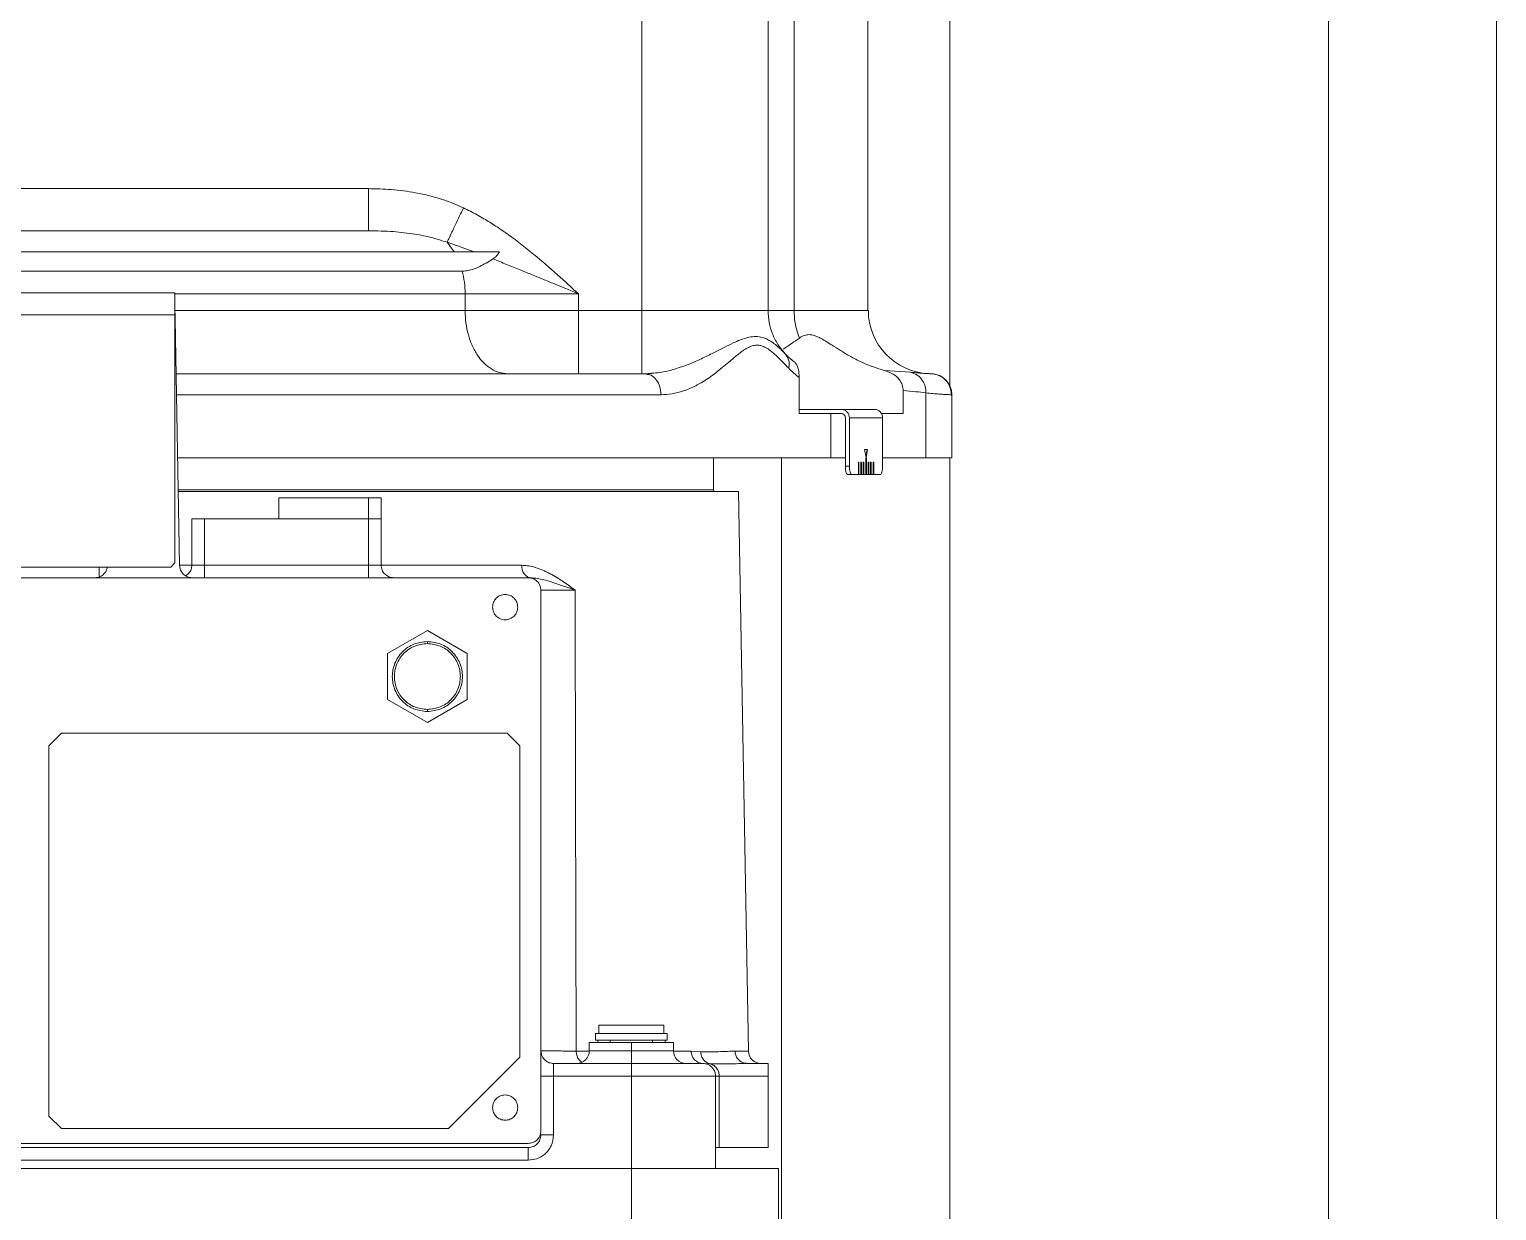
# Model space of a CAD drawing. Header units: millimetres. Extents: x 169 to 14583, y -399 to 10804.
# Drawn here: x 13035.4 to 13384.2, y 1616.2 to 1897 of the extents above; entities that cross this region are included whole.
import ezdxf

# ---------------------------------------------------------------- set-up
doc = ezdxf.new("R2010")
doc.units = ezdxf.units.MM
doc.header["$LTSCALE"] = 35

msp = doc.modelspace()

# ---------------------------------------------------------------- linework, layer by layer
at = {"color": 7, "linetype": 'Continuous', "lineweight": 18}
for p, q in [((13344.243, 1076.159), (13344.243, 3236.159)), ((13384.243, 1076.159), (13384.243, 3236.159)), ((13254.243, 1986.159), (13254.243, 1812.271)), ((13211.022, 1830.159), (13211.022, 1921.159)), ((13181.022, 1910.577), (13181.022, 1830.159)), ((13217.204, 1909.159), (13217.204, 1830.159)), ((13234.75, 1830.159), (13234.75, 1909.159)), ((13116.022, 1859.159), (13024.022, 1859.159)), ((13134.72, 1846.416), (13136.426, 1844.159)), ((13141.174, 1844.159), (13134.72, 1846.416)), ((13138.999, 1830.159), (13138.999, 1834.159)), ((13165.941, 1830.159), (13165.941, 1834.159)), ((12890.022, 1829.159), (13070.022, 1829.159)), ((13070.074, 1828.159), (13070.022, 1831.159)), ((13070.022, 1770.159), (13070.022, 1829.159)), ((13070.022, 1828.159), (13070.074, 1828.159)), ((13070.074, 1828.159), (13071.096, 1769.607)), ((13181.022, 1830.159), (13165.941, 1830.159)), ((13183.261, 1815.284), (13181.764, 1815.159)), ((13182.378, 1814.999), (13181.764, 1815.159)), ((13218.42, 1805.659), (13218.42, 1814.257)), ((13244.91, 1815.496), (13238.655, 1815.95)), ((13249.639, 1815.159), (13249.587, 1815.161)), ((13243.161, 1811.146), (13243.161, 1805.659)), ((13248.563, 1810.608), (13248.563, 1795.159)), ((13218.42, 1806.659), (13222.213, 1806.659)), ((13222.213, 1806.659), (13228.459, 1806.659)), ((13225.688, 1805.659), (13228.459, 1805.659)), ((13225.944, 1805.659), (13225.944, 1795.159)), ((13229.416, 1793.159), (13229.416, 1804.659)), ((13230.372, 1804.659), (13230.372, 1793.159)), ((13238.266, 1804.659), (13230.372, 1804.659)), ((13243.161, 1805.659), (13237.974, 1805.659)), ((13238.266, 1793.159), (13238.266, 1804.659)), ((13233.981, 1797.159), (13234.657, 1797.159)), ((13234.308, 1795.225), (13233.981, 1797.159)), ((13234.271, 1795.442), (13234.561, 1797.159)), ((13234.657, 1797.159), (13234.33, 1795.224)), ((13198.022, 1787.559), (13198.022, 1795.159)), ((13214.243, 1795.159), (13214.243, 1116.159)), ((13229.416, 1795.159), (13225.944, 1795.159)), ((13230.372, 1793.159), (13229.416, 1793.159)), ((13232.492, 1794.159), (13232.638, 1794.159)), ((13232.492, 1791.159), (13232.492, 1794.159)), ((13232.542, 1791.159), (13232.542, 1794.159)), ((13232.638, 1794.159), (13232.638, 1791.159)), ((13233.077, 1794.159), (13233.223, 1794.159)), ((13233.077, 1791.159), (13233.077, 1794.159)), ((13233.127, 1791.159), (13233.127, 1794.159)), ((13233.223, 1794.159), (13233.223, 1791.159)), ((13233.661, 1794.159), (13233.807, 1794.159)), ((13233.661, 1791.159), (13233.661, 1794.159)), ((13233.712, 1791.159), (13233.712, 1794.159)), ((13233.807, 1794.159), (13233.807, 1791.159)), ((13234.246, 1791.159), (13234.246, 1795.159)), ((13234.246, 1795.159), (13234.392, 1795.159)), ((13234.297, 1791.159), (13234.297, 1795.159)), ((13234.308, 1795.225), (13234.33, 1795.224)), ((13234.392, 1795.159), (13234.392, 1791.159)), ((13234.831, 1794.159), (13234.977, 1794.159)), ((13234.831, 1791.159), (13234.831, 1794.159)), ((13234.881, 1791.159), (13234.881, 1794.159)), ((13234.977, 1794.159), (13234.977, 1791.159)), ((13235.415, 1794.159), (13235.562, 1794.159)), ((13235.415, 1791.159), (13235.415, 1794.159)), ((13235.466, 1791.159), (13235.466, 1794.159)), ((13235.562, 1794.159), (13235.562, 1791.159)), ((13236, 1794.159), (13236.146, 1794.159)), ((13236, 1791.159), (13236, 1794.159)), ((13236.051, 1791.159), (13236.051, 1794.159)), ((13236.146, 1794.159), (13236.146, 1791.159)), ((13248.563, 1795.159), (13238.266, 1795.159)), ((13254.243, 1795.159), (13254.243, 1101.159)), ((13230.957, 1791.159), (13230.001, 1791.159)), ((13230.957, 1791.159), (13232.492, 1791.159)), ((13232.492, 1791.159), (13232.542, 1791.159)), ((13232.542, 1791.159), (13232.638, 1791.159)), ((13232.638, 1791.159), (13233.077, 1791.159)), ((13233.077, 1791.159), (13233.127, 1791.159)), ((13233.127, 1791.159), (13233.223, 1791.159)), ((13233.223, 1791.159), (13233.661, 1791.159)), ((13233.661, 1791.159), (13233.712, 1791.159)), ((13233.712, 1791.159), (13233.807, 1791.159)), ((13233.807, 1791.159), (13234.246, 1791.159)), ((13234.246, 1791.159), (13234.297, 1791.159)), ((13234.297, 1791.159), (13234.392, 1791.159)), ((13234.392, 1791.159), (13234.831, 1791.159)), ((13234.831, 1791.159), (13234.881, 1791.159)), ((13234.881, 1791.159), (13234.977, 1791.159)), ((13234.977, 1791.159), (13235.415, 1791.159)), ((13235.415, 1791.159), (13235.466, 1791.159)), ((13235.466, 1791.159), (13235.562, 1791.159)), ((13235.562, 1791.159), (13236, 1791.159)), ((13236, 1791.159), (13236.051, 1791.159)), ((13236.051, 1791.159), (13236.146, 1791.159)), ((13236.146, 1791.159), (13237.681, 1791.159)), ((13206.344, 1654.107), (13204.022, 1787.159)), ((13094.743, 1785.659), (13094.743, 1780.659)), ((13116.022, 1785.659), (13094.743, 1785.659)), ((13116.022, 1780.659), (13116.022, 1785.659)), ((13119.022, 1785.659), (13116.022, 1785.659)), ((13119.022, 1780.659), (13119.022, 1785.659)), ((13074.022, 1769.659), (13074.022, 1780.659)), ((13077.022, 1769.659), (13077.022, 1780.659)), ((13077.022, 1780.659), (13116.022, 1780.659)), ((13116.022, 1769.659), (13116.022, 1780.659)), ((13119.022, 1769.659), (13119.022, 1780.659)), ((12891.022, 1769.159), (13069.022, 1769.159)), ((13069.022, 1769.159), (13070.022, 1770.159)), ((13074.013, 1769.607), (13071.096, 1769.607)), ((13077.022, 1769.659), (13116.022, 1769.659)), ((13154.022, 1766.659), (12868.022, 1766.659)), ((13154.846, 1766.658), (13154.206, 1766.659)), ((13157.022, 1635.159), (13157.022, 1763.659)), ((13130.022, 1754.129), (13120.522, 1748.644)), ((13139.522, 1748.644), (13130.022, 1754.129)), ((13130.022, 1751.004), (13130.022, 1751.488)), ((13120.522, 1748.644), (13120.522, 1737.674)), ((13139.522, 1737.674), (13139.522, 1748.644)), ((13120.522, 1737.674), (13130.022, 1732.189)), ((13130.022, 1732.189), (13139.522, 1737.674)), ((13130.022, 1734.83), (13130.022, 1735.314)), ((13040.022, 1726.659), (13043.022, 1729.659)), ((13043.022, 1729.659), (13149.022, 1729.659)), ((13149.022, 1729.659), (13152.022, 1726.659)), ((13040.022, 1638.659), (13040.022, 1726.659)), ((13152.022, 1726.659), (13152.022, 1652.659)), ((13170.022, 1658.259), (13170.022, 1656.659)), ((13170.822, 1660.259), (13170.822, 1658.259)), ((13186.222, 1658.259), (13186.222, 1660.259)), ((13187.022, 1656.659), (13187.022, 1658.259)), ((13168.513, 1654.107), (13165.41, 1654.107)), ((13168.522, 1656.159), (13168.522, 1654.159)), ((13170.522, 1656.659), (13170.522, 1656.159)), ((13173.522, 1656.659), (13173.522, 1656.159)), ((13183.522, 1656.659), (13173.522, 1656.659)), ((13173.522, 1656.159), (13174.163, 1656.159)), ((13173.872, 1656.159), (13174.163, 1656.159)), ((13178.522, 1654.159), (13178.522, 1656.159)), ((13182.881, 1656.159), (13183.172, 1656.159)), ((13182.881, 1656.159), (13183.522, 1656.159)), ((13183.522, 1656.159), (13183.522, 1656.659)), ((13186.522, 1656.159), (13186.522, 1656.659)), ((13188.522, 1654.159), (13188.522, 1656.159)), ((13192.734, 1654.107), (13188.549, 1654.107)), ((13195.009, 1653.958), (13192.734, 1654.107)), ((13152.022, 1652.659), (13135.022, 1635.659)), ((13178.522, 1651.159), (13160.022, 1651.159)), ((13197.201, 1651.085), (13195.524, 1651.159)), ((13206.114, 1651.159), (13205.944, 1651.156)), ((13211.022, 1651.159), (13206.114, 1651.159)), ((13160.022, 1648.159), (13160.022, 1634.159)), ((13178.522, 1648.159), (13160.022, 1648.159)), ((13178.522, 1626.159), (13178.522, 1648.159)), ((13211.022, 1648.159), (13199.432, 1648.159)), ((13211.022, 1631.159), (13211.022, 1648.159)), ((13043.022, 1635.659), (13040.022, 1638.659)), ((13135.022, 1635.659), (13043.022, 1635.659)), ((13154.022, 1632.159), (12868.022, 1632.159)), ((13154.022, 1631.159), (12868.022, 1631.159)), ((13199.432, 1631.159), (13211.022, 1631.159)), ((12843.522, 1626.159), (13178.522, 1626.159)), ((12868.022, 1628.159), (13154.022, 1628.159)), ((13178.522, 1606.159), (13178.522, 1626.159)), ((13178.522, 1626.159), (13213.522, 1626.159)), ((13198.522, 1626.159), (13198.522, 1628.159)), ((13213.522, 1626.159), (13213.522, 1606.159))]:
    msp.add_line(p, q, dxfattribs=at)
at = {"color": 7, "linetype": 'Continuous', "lineweight": 18, "flags": 128}
for points in [[(12890.022, 1834.359), (12990.822, 1834.359), (13070.022, 1834.359)], [(13228.459, 1806.659), (13232.88, 1806.659), (13236.353, 1806.659)], [(13165.41, 1654.107), (13165.265, 1715.485), (13165.151, 1763.711)], [(13198.522, 1626.159), (13198.522, 1638.479), (13198.522, 1648.159)], [(13199.432, 1631.159), (13199.432, 1640.679), (13199.432, 1648.159)]]:
    msp.add_lwpolyline(points, dxfattribs=at)
at = {"color": 7, "linetype": 'Continuous', "lineweight": 18}
for centre, radius, start, end in [((13249.867, 1830.159), 15, 180, 267.51826), ((13249.711, 1810.159), 5, 0, 90), ((13198.422, 1787.559), 0.4, 180, 270), ((13165.522, 1654.159), 3, 270, 0), ((13191.522, 1654.159), 3, 180, 270), ((13209.344, 1654.159), 3, 181, 270)]:
    msp.add_arc(centre, radius, start, end, dxfattribs=at)
for points, knots in [([(13116.022, 1859.159), (13116.022, 1858.234), (13116.022, 1856.315), (13116.022, 1853.596), (13116.022, 1851.191), (13116.022, 1849.485), (13116.022, 1849.265), (13116.022, 1849.159)], [0, 0, 0, 0, 0.1768132, 0.3671493, 0.5635508, 0.7902753, 1, 1, 1, 1]), ([(13138.603, 1854.587), (13137.79, 1854.953), (13136.117, 1855.707), (13133.421, 1856.658), (13130.438, 1857.516), (13126.427, 1858.381), (13121.575, 1859.034), (13117.827, 1859.118), (13116.022, 1859.159)], [0, 0, 0, 0, 0.11513946, 0.23702514, 0.36895226, 0.51589789, 0.76689141, 1, 1, 1, 1]), ([(13138.603, 1854.587), (13138.157, 1853.65), (13137.248, 1851.737), (13136.106, 1849.334), (13135.237, 1847.505), (13134.89, 1846.774), (13134.72, 1846.416)], [0, 0, 0, 0, 0.275015, 0.5612206, 0.7849848, 1, 1, 1, 1]), ([(13165.941, 1834.159), (13164.283, 1835.673), (13160.804, 1838.849), (13155.208, 1843.723), (13151.091, 1846.923), (13148.825, 1848.524), (13148.717, 1848.601), (13148.526, 1848.734), (13148.143, 1849.002), (13147.369, 1849.533), (13145.79, 1850.585), (13143.885, 1851.769), (13141.873, 1852.916), (13140.254, 1853.783), (13139.153, 1854.319), (13138.603, 1854.587)], [0, 0, 0, 0, 0.1965843, 0.4125639, 0.6497433, 0.6526497, 0.6555578, 0.6613791, 0.6730417, 0.6964482, 0.7435895, 0.8392093, 0.8927908, 0.9463883, 1, 1, 1, 1]), ([(13116.022, 1849.159), (13112.433, 1849.159), (13105.254, 1849.159), (13093.786, 1849.159), (13081.89, 1849.159), (13069.577, 1849.159), (13057.004, 1849.159), (13044.25, 1849.159), (13031.39, 1849.159), (13018.417, 1849.159), (13004.578, 1849.159), (12989.95, 1849.159), (12974.663, 1849.159), (12959.657, 1849.159), (12945.069, 1849.159), (12930.941, 1849.159), (12922.071, 1849.159), (12917.636, 1849.159)], [0, 0, 0, 0, 0.062722, 0.1254446, 0.1881671, 0.2508891, 0.3136112, 0.3752142, 0.4368172, 0.4984197, 0.5600222, 0.6333522, 0.7066819, 0.7800112, 0.8533406, 0.9266707, 1, 1, 1, 1]), ([(13134.72, 1846.416), (13133.519, 1846.801), (13131.003, 1847.609), (13126.744, 1848.436), (13121.709, 1849.047), (13118.018, 1849.12), (13116.022, 1849.159)], [0, 0, 0, 0, 0.1989356, 0.4168398, 0.6845391, 1, 1, 1, 1]), ([(13147.189, 1844.159), (13143.876, 1844.159), (13137.249, 1844.159), (13126.414, 1844.159), (13114.997, 1844.159), (13102.995, 1844.159), (13090.49, 1844.159), (13077.547, 1844.159), (13063.795, 1844.159), (13049.271, 1844.159), (13034.039, 1844.159), (13018.653, 1844.159), (13003.217, 1844.159), (12987.832, 1844.159), (12972.602, 1844.159), (12957.628, 1844.159), (12943.009, 1844.159), (12928.843, 1844.159), (12915.305, 1844.159), (12902.469, 1844.159), (12890.424, 1844.159), (12879.088, 1844.159), (12872.259, 1844.159), (12868.844, 1844.159)], [0, 0, 0, 0, 0.0448014, 0.0896028, 0.1344042, 0.1792056, 0.224007, 0.2688084, 0.3136098, 0.3628889, 0.4121681, 0.4614473, 0.5107264, 0.5600056, 0.6092847, 0.6585639, 0.7078431, 0.7571222, 0.8064014, 0.854801, 0.9032007, 0.9516003, 1, 1, 1, 1]), ([(13138.325, 1839.544), (13138.766, 1839.569), (13139.715, 1839.622), (13141.108, 1840.038), (13142.554, 1840.665), (13144.056, 1841.477), (13145.081, 1842.108), (13145.624, 1842.442)], [0, 0, 0, 0, 0.1690406, 0.363636, 0.5512346, 0.762658, 1, 1, 1, 1]), ([(13145.624, 1842.442), (13145.926, 1842.661), (13146.524, 1843.094), (13146.969, 1843.806), (13147.189, 1844.159)], [0, 0, 0, 0, 0.5045326, 1, 1, 1, 1]), ([(13165.941, 1834.159), (13164.936, 1834.572), (13163.142, 1835.309), (13160.425, 1836.425), (13157.781, 1837.511), (13154.963, 1838.667), (13151.981, 1839.886), (13148.855, 1841.157), (13146.698, 1842.015), (13145.624, 1842.442)], [0, 0, 0, 0, 0.1471927, 0.2626285, 0.3983819, 0.5355363, 0.6780371, 0.8396233, 1, 1, 1, 1]), ([(13070.022, 1829.159), (13070.022, 1829.922), (13070.022, 1831.448), (13070.022, 1833.157), (13070.022, 1834.177), (13070.022, 1834.298), (13070.022, 1834.359)], [0, 0, 0, 0, 0.279619, 0.5592379, 0.779619, 1, 1, 1, 1]), ([(13070.022, 1834.159), (13070.9, 1834.159), (13075.911, 1834.159), (13084.785, 1834.159), (13096.558, 1834.159), (13107.916, 1834.159), (13118.818, 1834.159), (13129.262, 1834.159), (13135.753, 1834.159), (13138.999, 1834.159)], [0, 0, 0, 0, 0.03421662, 0.19518052, 0.35614442, 0.51710831, 0.67807221, 0.8390361, 1, 1, 1, 1]), ([(13138.999, 1830.159), (13135.378, 1830.159), (13128.136, 1830.159), (13116.402, 1830.159), (13104.119, 1830.159), (13091.271, 1830.159), (13079.893, 1830.159), (13072.679, 1830.159), (13070.039, 1830.159)], [0, 0, 0, 0, 0.1793096, 0.3586193, 0.5379289, 0.7172385, 0.8965482, 1, 1, 1, 1]), ([(13234.739, 1830.159), (13234.739, 1830.159), (13234.76, 1830.159), (13233.686, 1830.159), (13231.438, 1830.159), (13227.842, 1830.159), (13223.215, 1830.159), (13219.208, 1830.159), (13217.204, 1830.159)], [0, 0, 0, 0, 0.00370625, 0.202965, 0.40222375, 0.6014825, 0.80074125, 1, 1, 1, 1]), ([(13215.102, 1819.876), (13214.724, 1820.268), (13213.996, 1821.026), (13212.832, 1822.058), (13211.723, 1822.858), (13210.68, 1823.424), (13209.526, 1823.852), (13208.144, 1824.057), (13206.397, 1823.869), (13204.591, 1823.285), (13202.625, 1822.422), (13200.509, 1821.368), (13197.999, 1820.075), (13195.222, 1818.713), (13192.145, 1817.362), (13188.85, 1816.22), (13185.837, 1815.438), (13183.946, 1815.325), (13183.261, 1815.284)], [0, 0, 0, 0, 0.0649894, 0.1253736, 0.1779317, 0.2195973, 0.2586137, 0.3149313, 0.3708441, 0.4354639, 0.4876414, 0.5514331, 0.6230403, 0.701683, 0.7786886, 0.865503, 0.9512124, 1, 1, 1, 1]), ([(13215.936, 1816.448), (13215.474, 1816.93), (13214.635, 1817.807), (13213.455, 1819.005), (13212.477, 1819.92), (13211.503, 1820.727), (13210.536, 1821.373), (13209.534, 1821.797), (13208.653, 1821.959), (13207.887, 1821.922), (13207.189, 1821.756), (13206.527, 1821.502), (13205.865, 1821.155), (13205.203, 1820.737), (13204.522, 1820.254), (13203.721, 1819.632), (13202.772, 1818.845), (13201.562, 1817.812), (13200.038, 1816.517), (13198.336, 1815.157), (13196.672, 1813.966), (13195.215, 1813.044), (13193.346, 1812.008), (13191.048, 1811.029), (13188.273, 1810.294), (13186.455, 1810.203), (13185.575, 1810.159)], [0, 0, 0, 0, 0.05824692, 0.10594327, 0.14441202, 0.17461683, 0.2183304, 0.25153823, 0.28055632, 0.30875514, 0.3287502, 0.35081058, 0.3756591, 0.39613903, 0.41863829, 0.44600094, 0.4790592, 0.51715023, 0.57080381, 0.63416501, 0.68580677, 0.73015381, 0.76949405, 0.85490272, 0.92970043, 1, 1, 1, 1]), ([(13218.481, 1823.624), (13217.889, 1823.204), (13216.645, 1822.321), (13215.293, 1821.483), (13214.845, 1821.132), (13214.617, 1820.954)], [0, 0, 0, 0, 0.3095823, 0.6499879, 1, 1, 1, 1]), ([(13218.481, 1823.624), (13218.867, 1823.873), (13219.568, 1824.326), (13220.593, 1824.477), (13221.395, 1824.395), (13222.055, 1824.229), (13222.81, 1823.934), (13223.753, 1823.466), (13224.914, 1822.781), (13226.429, 1821.818), (13228.282, 1820.632), (13230.597, 1819.248), (13233.189, 1817.907), (13235.913, 1816.746), (13237.778, 1816.204), (13238.655, 1815.95)], [0, 0, 0, 0, 0.089055, 0.1623366, 0.1989927, 0.2366072, 0.2795985, 0.3291585, 0.395211, 0.4687807, 0.5666205, 0.6712219, 0.7923335, 0.9024197, 1, 1, 1, 1]), ([(13215.936, 1816.448), (13215.984, 1816.786), (13216.085, 1817.487), (13215.91, 1818.729), (13215.411, 1819.437), (13215.102, 1819.876)], [0, 0, 0, 0, 0.2621421, 0.5422757, 1, 1, 1, 1]), ([(13217.243, 1817.996), (13216.846, 1818.295), (13216.14, 1818.828), (13215.418, 1819.557), (13215.102, 1819.876)], [0, 0, 0, 0, 0.5620882, 1, 1, 1, 1]), ([(13217.243, 1817.996), (13217.409, 1817.845), (13217.724, 1817.558), (13218.121, 1816.646), (13218.378, 1815.51), (13218.406, 1814.679), (13218.42, 1814.257)], [0, 0, 0, 0, 0.2826323, 0.5382163, 0.765911, 1, 1, 1, 1]), ([(13181.764, 1815.159), (13177.985, 1815.159), (13170.428, 1815.159), (13157.901, 1815.159), (13144.596, 1815.159), (13130.493, 1815.159), (13115.705, 1815.159), (13100.302, 1815.159), (13085.152, 1815.159), (13074.995, 1815.159), (13070.301, 1815.159)], [0, 0, 0, 0, 0.1272363, 0.2544732, 0.3817094, 0.5089457, 0.6361826, 0.7634189, 0.8906552, 1, 1, 1, 1]), ([(13181.764, 1815.159), (13181.625, 1815.159), (13181.378, 1815.159), (13181.131, 1815.159), (13181.022, 1815.159)], [0, 0, 0, 0, 0.559999, 1, 1, 1, 1]), ([(13185.575, 1810.159), (13185.518, 1810.815), (13185.404, 1812.128), (13184.519, 1813.765), (13183.449, 1814.808), (13182.665, 1814.947), (13182.378, 1814.999)], [0, 0, 0, 0, 0.27944479, 0.55888958, 0.83833437, 1, 1, 1, 1]), ([(13183.261, 1815.22), (13183.181, 1815.204), (13182.893, 1815.146), (13182.603, 1815.116), (13182.393, 1815.094)], [0, 0, 0, 0, 0.2770832, 1, 1, 1, 1]), ([(13218.42, 1814.257), (13217.994, 1814.587), (13217.166, 1815.227), (13216.337, 1816.049), (13215.936, 1816.448)], [0, 0, 0, 0, 0.5153506, 1, 1, 1, 1]), ([(13238.655, 1815.95), (13239.392, 1815.702), (13240.68, 1815.269), (13242.158, 1813.97), (13243.013, 1812.58), (13243.114, 1811.6), (13243.161, 1811.146)], [0, 0, 0, 0, 0.3505571, 0.6126212, 0.820567, 1, 1, 1, 1]), ([(13244.91, 1815.496), (13245.448, 1815.309), (13246.57, 1814.92), (13247.761, 1813.626), (13248.461, 1812.12), (13248.529, 1811.105), (13248.563, 1810.608)], [0, 0, 0, 0, 0.2653476, 0.5524721, 0.780956, 1, 1, 1, 1]), ([(13249.587, 1815.161), (13249.486, 1815.163), (13249.271, 1815.168), (13248.2, 1815.223), (13246.752, 1815.323), (13245.524, 1815.438), (13244.91, 1815.496)], [0, 0, 0, 0, 0.2572041, 0.5459642, 0.7729467, 1, 1, 1, 1]), ([(13250.558, 1815.073), (13250.371, 1815.095), (13249.998, 1815.137), (13249.497, 1815.16), (13249.247, 1815.172)], [0, 0, 0, 0, 0.5013509, 1, 1, 1, 1]), ([(13249.645, 1815.159), (13249.644, 1815.159), (13249.642, 1815.159), (13249.64, 1815.159), (13249.639, 1815.159)], [0, 0, 0, 0, 0.560005, 1, 1, 1, 1]), ([(13249.7, 1815.159), (13249.702, 1815.159), (13249.71, 1815.159), (13249.671, 1815.159), (13249.645, 1815.159)], [0, 0, 0, 0, 0.32053102, 1, 1, 1, 1]), ([(13254.626, 1810.159), (13254.539, 1810.868), (13254.357, 1812.344), (13253.002, 1813.998), (13251.604, 1814.877), (13250.767, 1814.98), (13250.519, 1815.011)], [0, 0, 0, 0, 0.3052799, 0.6352477, 0.89196882, 1, 1, 1, 1]), ([(13251.517, 1814.786), (13251.531, 1814.784), (13252.182, 1814.656), (13253.245, 1813.732), (13254.42, 1812.136), (13254.567, 1810.818), (13254.641, 1810.159)], [0, 0, 0, 0, 0.0068285, 0.3378857, 0.6689428, 1, 1, 1, 1]), ([(13243.161, 1811.146), (13244.169, 1811.064), (13245.97, 1810.919), (13247.77, 1810.703), (13248.563, 1810.608)], [0, 0, 0, 0, 0.5595344, 1, 1, 1, 1]), ([(13254.626, 1810.159), (13254.554, 1810.16), (13254.416, 1810.162), (13254.01, 1810.175), (13253.477, 1810.199), (13252.702, 1810.242), (13251.647, 1810.315), (13250.252, 1810.431), (13249.123, 1810.549), (13248.563, 1810.608)], [0, 0, 0, 0, 0.1317206, 0.251257, 0.3811191, 0.501985, 0.6717326, 0.8372787, 1, 1, 1, 1]), ([(13070.388, 1810.159), (13071.067, 1810.159), (13076.161, 1810.159), (13085.472, 1810.159), (13098.248, 1810.159), (13110.696, 1810.159), (13122.795, 1810.159), (13134.498, 1810.159), (13145.763, 1810.159), (13156.553, 1810.159), (13166.816, 1810.159), (13176.572, 1810.159), (13182.574, 1810.159), (13185.575, 1810.159)], [0, 0, 0, 0, 0.0151337, 0.1136203, 0.2121069, 0.3105936, 0.4090802, 0.5075668, 0.6060535, 0.7045401, 0.8030267, 0.9015134, 1, 1, 1, 1]), ([(13254.641, 1810.159), (13254.639, 1810.159), (13254.634, 1810.159), (13254.629, 1810.159), (13254.626, 1810.159)], [0, 0, 0, 0, 0.56, 1, 1, 1, 1]), ([(13254.641, 1810.159), (13254.675, 1810.159), (13254.716, 1810.159), (13254.707, 1810.159), (13254.705, 1810.159)], [0, 0, 0, 0, 0.8222638, 1, 1, 1, 1]), ([(13254.711, 1795.159), (13254.711, 1797.749), (13254.711, 1802.749), (13254.711, 1807.749), (13254.711, 1810.159)], [0, 0, 0, 0, 0.51805488, 1, 1, 1, 1]), ([(13228.459, 1806.659), (13228.74, 1806.621), (13229.301, 1806.546), (13229.93, 1806.01), (13230.305, 1805.351), (13230.35, 1804.89), (13230.372, 1804.659)], [0, 0, 0, 0, 0.279619, 0.5592379, 0.779619, 1, 1, 1, 1]), ([(13229.416, 1804.659), (13229.398, 1804.806), (13229.362, 1805.099), (13229.106, 1805.428), (13228.79, 1805.624), (13228.57, 1805.647), (13228.459, 1805.659)], [0, 0, 0, 0, 0.279619, 0.5592379, 0.779619, 1, 1, 1, 1]), ([(13238.266, 1804.659), (13238.23, 1804.952), (13238.158, 1805.539), (13237.646, 1806.197), (13237.015, 1806.589), (13236.574, 1806.636), (13236.353, 1806.659)], [0, 0, 0, 0, 0.279619, 0.5592379, 0.779619, 1, 1, 1, 1]), ([(13225.944, 1795.159), (13224.18, 1795.159), (13220.651, 1795.159), (13214.261, 1795.159), (13207.109, 1795.159), (13199.147, 1795.159), (13190.427, 1795.159), (13180.978, 1795.159), (13170.825, 1795.159), (13160.022, 1795.159), (13148.617, 1795.159), (13136.66, 1795.159), (13124.194, 1795.159), (13111.252, 1795.159), (13097.899, 1795.159), (13084.368, 1795.159), (13075.169, 1795.159), (13070.65, 1795.159)], [0, 0, 0, 0, 0.0667719, 0.1335628, 0.2005345, 0.2673204, 0.3340911, 0.4008576, 0.4676476, 0.5346232, 0.601412, 0.668182, 0.7349485, 0.8017385, 0.8687141, 0.9355029, 1, 1, 1, 1]), ([(13229.416, 1793.159), (13229.427, 1792.865), (13229.449, 1792.279), (13229.605, 1791.621), (13229.798, 1791.229), (13229.933, 1791.182), (13230.001, 1791.159)], [0, 0, 0, 0, 0.279619, 0.5592379, 0.779619, 1, 1, 1, 1]), ([(13230.372, 1793.159), (13230.381, 1792.897), (13230.399, 1792.374), (13230.533, 1791.711), (13230.727, 1791.252), (13230.88, 1791.19), (13230.957, 1791.159)], [0, 0, 0, 0, 0.2500566, 0.4999826, 0.7497692, 1, 1, 1, 1]), ([(13237.681, 1791.159), (13237.758, 1791.19), (13237.911, 1791.252), (13238.105, 1791.711), (13238.239, 1792.374), (13238.257, 1792.897), (13238.266, 1793.159)], [0, 0, 0, 0, 0.2500566, 0.4999826, 0.7497692, 1, 1, 1, 1]), ([(13254.645, 1795.159), (13254.618, 1795.159), (13254.557, 1795.159), (13253.421, 1795.159), (13251.527, 1795.159), (13249.55, 1795.159), (13248.563, 1795.159)], [0, 0, 0, 0, 0.2125986, 0.4752718, 0.7379096, 1, 1, 1, 1]), ([(13198.022, 1787.559), (13197.911, 1787.559), (13197.689, 1787.559), (13195.896, 1787.559), (13193.046, 1787.559), (13189.051, 1787.559), (13183.965, 1787.559), (13177.811, 1787.559), (13170.63, 1787.559), (13162.464, 1787.559), (13153.364, 1787.559), (13143.387, 1787.559), (13132.594, 1787.559), (13121.05, 1787.559), (13108.831, 1787.559), (13095.999, 1787.559), (13083.317, 1787.559), (13074.74, 1787.559), (13070.783, 1787.559)], [0, 0, 0, 0, 0.0630651, 0.1261301, 0.1891952, 0.2522602, 0.3153253, 0.3783904, 0.4414554, 0.5045205, 0.5675855, 0.6306506, 0.6937157, 0.7567807, 0.8198458, 0.8829108, 0.9459759, 1, 1, 1, 1]), ([(13204.022, 1787.159), (13203.922, 1787.159), (13203.722, 1787.159), (13202.11, 1787.159), (13199.546, 1787.159), (13195.949, 1787.159), (13191.365, 1787.159), (13185.916, 1787.159), (13179.696, 1787.159), (13172.794, 1787.159), (13165.119, 1787.159), (13156.708, 1787.159), (13147.418, 1787.159), (13137.245, 1787.159), (13126.197, 1787.159), (13114.528, 1787.159), (13102.309, 1787.159), (13089.581, 1787.159), (13079.043, 1787.159), (13072.665, 1787.159), (13070.79, 1787.159)], [0, 0, 0, 0, 0.0583741, 0.1167481, 0.1751222, 0.2334963, 0.2918704, 0.3502444, 0.4052842, 0.460324, 0.5153638, 0.5704036, 0.6254433, 0.6838174, 0.7421915, 0.8005656, 0.8589396, 0.9173137, 0.9756878, 1, 1, 1, 1]), ([(13074.022, 1780.659), (13074.067, 1780.659), (13074.158, 1780.659), (13074.851, 1780.659), (13075.842, 1780.659), (13076.628, 1780.659), (13077.022, 1780.659)], [0, 0, 0, 0, 0.2500375, 0.4999794, 0.7497278, 1, 1, 1, 1]), ([(13116.022, 1780.659), (13116.415, 1780.659), (13117.201, 1780.659), (13118.193, 1780.659), (13118.886, 1780.659), (13118.977, 1780.659), (13119.022, 1780.659)], [0, 0, 0, 0, 0.2500375, 0.4999794, 0.7497278, 1, 1, 1, 1]), ([(13051.022, 1766.659), (13051.415, 1766.704), (13052.202, 1766.794), (13053.125, 1767.442), (13053.743, 1768.259), (13053.901, 1768.859), (13053.98, 1769.159)], [0, 0, 0, 0, 0.279696, 0.5593921, 0.779696, 1, 1, 1, 1]), ([(13052.022, 1766.659), (13052.022, 1766.715), (13052.022, 1766.828), (13052.022, 1767.635), (13052.022, 1768.466), (13052.022, 1768.984), (13052.022, 1769.159)], [0, 0, 0, 0, 0.3136262, 0.6272524, 0.8744362, 1, 1, 1, 1]), ([(13074.096, 1766.659), (13073.707, 1766.703), (13072.93, 1766.792), (13071.945, 1767.47), (13071.249, 1768.443), (13071.147, 1769.218), (13071.096, 1769.607)], [0, 0, 0, 0, 0.2500384, 0.4999796, 0.7497245, 1, 1, 1, 1]), ([(13072.56, 1767.146), (13072.836, 1767.327), (13073.403, 1767.699), (13073.913, 1768.629), (13073.986, 1769.316), (13074.022, 1769.659)], [0, 0, 0, 0, 0.3219011, 0.6609505, 1, 1, 1, 1]), ([(13074.022, 1769.659), (13074.079, 1769.659), (13074.192, 1769.659), (13074.995, 1769.659), (13075.984, 1769.659), (13076.676, 1769.659), (13077.022, 1769.659)], [0, 0, 0, 0, 0.2796189, 0.5592379, 0.779619, 1, 1, 1, 1]), ([(13116.022, 1766.659), (13116.022, 1766.716), (13116.022, 1766.829), (13116.022, 1767.632), (13116.022, 1768.621), (13116.022, 1769.313), (13116.022, 1769.659)], [0, 0, 0, 0, 0.279619, 0.5592379, 0.7796189, 1, 1, 1, 1]), ([(13116.022, 1769.659), (13116.462, 1769.659), (13117.343, 1769.659), (13118.329, 1769.659), (13118.917, 1769.659), (13118.987, 1769.659), (13119.022, 1769.659)], [0, 0, 0, 0, 0.2796189, 0.5592379, 0.779619, 1, 1, 1, 1]), ([(13152.43, 1769.607), (13149.365, 1769.607), (13143.233, 1769.607), (13133.207, 1769.607), (13125.135, 1769.607), (13120.233, 1769.607), (13119.032, 1769.607)], [0, 0, 0, 0, 0.300789, 0.6015779, 0.9023669, 1, 1, 1, 1]), ([(13165.151, 1763.711), (13164.704, 1764.036), (13163.789, 1764.702), (13162.458, 1765.623), (13161.055, 1766.537), (13159.815, 1767.274), (13158.708, 1767.859), (13157.849, 1768.27), (13156.736, 1768.747), (13155.374, 1769.207), (13153.838, 1769.545), (13152.876, 1769.587), (13152.43, 1769.607)], [0, 0, 0, 0, 0.1157977, 0.2375882, 0.3373359, 0.464581, 0.5385758, 0.5997739, 0.6648345, 0.7943989, 0.9049363, 1, 1, 1, 1]), ([(13152.43, 1769.607), (13152.474, 1769.187), (13152.564, 1768.314), (13153.157, 1767.328), (13153.889, 1766.755), (13154.386, 1766.69), (13154.625, 1766.659)], [0, 0, 0, 0, 0.2704818, 0.5623722, 0.789516, 1, 1, 1, 1]), ([(13157.022, 1763.659), (13156.977, 1764.052), (13156.886, 1764.838), (13156.193, 1765.83), (13155.202, 1766.523), (13154.415, 1766.614), (13154.022, 1766.659)], [0, 0, 0, 0, 0.2500356, 0.4999804, 0.7497379, 1, 1, 1, 1]), ([(13165.151, 1763.711), (13163.817, 1764.165), (13161.174, 1765.064), (13157.748, 1766.284), (13155.651, 1766.536), (13154.625, 1766.659)], [0, 0, 0, 0, 0.3419596, 0.6777871, 1, 1, 1, 1]), ([(13157.022, 1763.659), (13157.148, 1763.664), (13157.401, 1763.675), (13159.31, 1763.689), (13161.885, 1763.701), (13164.062, 1763.708), (13165.151, 1763.711)], [0, 0, 0, 0, 0.2799411, 0.5598757, 0.7799384, 1, 1, 1, 1]), ([(13130.022, 1751.004), (13128.992, 1750.882), (13126.935, 1750.638), (13124.316, 1748.828), (13122.593, 1746.227), (13121.968, 1743.153), (13122.598, 1740.079), (13124.324, 1737.482), (13126.942, 1735.678), (13128.994, 1735.436), (13130.022, 1735.314)], [0, 0, 0, 0, 0.1256117, 0.2506772, 0.3754659, 0.5002354, 0.6250172, 0.7497914, 0.8747036, 1, 1, 1, 1]), ([(13130.022, 1735.314), (13131.052, 1735.436), (13133.108, 1735.68), (13135.728, 1737.49), (13137.451, 1740.091), (13138.075, 1743.165), (13137.446, 1746.238), (13135.72, 1748.836), (13133.102, 1750.64), (13131.05, 1750.882), (13130.022, 1751.004)], [0, 0, 0, 0, 0.1256117, 0.2506772, 0.3754659, 0.5002354, 0.6250172, 0.7497914, 0.8747036, 1, 1, 1, 1]), ([(13170.022, 1658.259), (13170.153, 1658.259), (13170.415, 1658.259), (13172.368, 1658.259), (13175.185, 1658.259), (13178.522, 1658.259), (13181.859, 1658.259), (13184.677, 1658.259), (13186.628, 1658.259), (13186.891, 1658.259), (13187.022, 1658.259)], [0, 0, 0, 0, 0.1250424, 0.2500055, 0.3750063, 0.500004, 0.6250048, 0.7500024, 0.8750028, 1, 1, 1, 1]), ([(13170.828, 1660.259), (13170.826, 1660.259), (13170.636, 1660.259), (13171.318, 1660.259), (13172.861, 1660.259), (13175.394, 1660.259), (13178.341, 1660.259), (13181.316, 1660.259), (13183.919, 1660.259), (13185.597, 1660.259), (13186.361, 1660.259), (13186.178, 1660.259), (13186.158, 1660.259)], [0, 0, 0, 0, 0.0012984, 0.124164, 0.2470263, 0.3698919, 0.4927542, 0.6156197, 0.738482, 0.8613476, 0.9842099, 1, 1, 1, 1]), ([(13157.022, 1654.159), (13157.079, 1653.719), (13157.192, 1652.838), (13157.995, 1651.852), (13158.984, 1651.264), (13159.676, 1651.194), (13160.022, 1651.159)], [0, 0, 0, 0, 0.279619, 0.5592379, 0.7796189, 1, 1, 1, 1]), ([(13165.41, 1654.107), (13164.144, 1654.111), (13161.614, 1654.12), (13159.028, 1654.133), (13157.334, 1654.146), (13157.126, 1654.155), (13157.022, 1654.159)], [0, 0, 0, 0, 0.2500093, 0.5000073, 0.750003, 1, 1, 1, 1]), ([(13166.758, 1651.473), (13166.472, 1651.698), (13165.947, 1652.11), (13165.502, 1653.106), (13165.44, 1653.782), (13165.41, 1654.107)], [0, 0, 0, 0, 0.38296669, 0.70299128, 1, 1, 1, 1]), ([(13168.522, 1656.159), (13168.612, 1656.159), (13168.791, 1656.159), (13169.945, 1656.159), (13170.522, 1656.159)], [0, 0, 0, 0, 0.4998553, 1, 1, 1, 1]), ([(13170.022, 1656.659), (13170.049, 1656.659), (13170.096, 1656.659), (13170.392, 1656.659), (13170.522, 1656.659)], [0, 0, 0, 0, 0.5598535, 1, 1, 1, 1]), ([(13170.522, 1656.659), (13170.567, 1656.659), (13170.658, 1656.659), (13171.351, 1656.659), (13172.343, 1656.659), (13173.129, 1656.659), (13173.522, 1656.659)], [0, 0, 0, 0, 0.2503511, 0.5000222, 0.7498987, 1, 1, 1, 1]), ([(13173.522, 1656.159), (13173.129, 1656.159), (13172.343, 1656.159), (13171.351, 1656.159), (13170.658, 1656.159), (13170.567, 1656.159), (13170.522, 1656.159)], [0, 0, 0, 0, 0.2500375, 0.4999794, 0.7497278, 1, 1, 1, 1]), ([(13174.163, 1656.159), (13174.861, 1656.159), (13176.257, 1656.159), (13177.767, 1656.159), (13178.522, 1656.159)], [0, 0, 0, 0, 0.4997207, 1, 1, 1, 1]), ([(13178.522, 1656.159), (13179.276, 1656.159), (13180.786, 1656.159), (13182.182, 1656.159), (13182.881, 1656.159)], [0, 0, 0, 0, 0.4997207, 1, 1, 1, 1]), ([(13186.522, 1656.659), (13186.465, 1656.659), (13186.352, 1656.659), (13185.549, 1656.659), (13184.56, 1656.659), (13183.868, 1656.659), (13183.522, 1656.659)], [0, 0, 0, 0, 0.279619, 0.5592379, 0.779619, 1, 1, 1, 1]), ([(13186.522, 1656.159), (13186.477, 1656.159), (13186.386, 1656.159), (13185.693, 1656.159), (13184.702, 1656.159), (13183.915, 1656.159), (13183.522, 1656.159)], [0, 0, 0, 0, 0.2500375, 0.4999794, 0.7497278, 1, 1, 1, 1]), ([(13186.522, 1656.659), (13186.682, 1656.659), (13186.968, 1656.659), (13187.005, 1656.659), (13187.022, 1656.659)], [0, 0, 0, 0, 0.5598535, 1, 1, 1, 1]), ([(13186.522, 1656.159), (13187.099, 1656.159), (13188.252, 1656.159), (13188.432, 1656.159), (13188.522, 1656.159)], [0, 0, 0, 0, 0.4999848, 1, 1, 1, 1]), ([(13192.734, 1654.107), (13192.789, 1653.687), (13192.903, 1652.814), (13193.658, 1651.828), (13194.589, 1651.255), (13195.22, 1651.19), (13195.524, 1651.159)], [0, 0, 0, 0, 0.2704817, 0.5623722, 0.789516, 1, 1, 1, 1]), ([(13203.163, 1654.107), (13202.593, 1654.088), (13201.455, 1654.052), (13198.872, 1653.898), (13196.474, 1653.936), (13195.009, 1653.958)], [0, 0, 0, 0, 0.2802363, 0.5602281, 1, 1, 1, 1]), ([(13195.009, 1653.958), (13195.048, 1653.606), (13195.129, 1652.872), (13195.68, 1651.98), (13196.402, 1651.355), (13196.938, 1651.174), (13197.201, 1651.085)], [0, 0, 0, 0, 0.2653265, 0.5519367, 0.7802987, 1, 1, 1, 1]), ([(13206.114, 1651.159), (13205.7, 1651.211), (13204.839, 1651.318), (13203.856, 1652.113), (13203.275, 1653.103), (13203.199, 1653.781), (13203.163, 1654.107)], [0, 0, 0, 0, 0.2704818, 0.5623724, 0.7895161, 1, 1, 1, 1]), ([(13160.022, 1651.159), (13160.022, 1651.102), (13160.022, 1650.989), (13160.022, 1650.186), (13160.022, 1649.197), (13160.022, 1648.505), (13160.022, 1648.159)], [0, 0, 0, 0, 0.2796189, 0.5592379, 0.779619, 1, 1, 1, 1]), ([(13195.522, 1651.159), (13195.512, 1651.159), (13195.485, 1651.159), (13195.236, 1651.159), (13194.788, 1651.159), (13194.233, 1651.159), (13193.548, 1651.159), (13192.634, 1651.159), (13191.598, 1651.159), (13190.555, 1651.159), (13189.425, 1651.159), (13188.051, 1651.159), (13186.498, 1651.159), (13185.03, 1651.159), (13183.507, 1651.159), (13181.763, 1651.159), (13180.058, 1651.159), (13178.947, 1651.159), (13178.522, 1651.159)], [0, 0, 0, 0, 0.0477646, 0.1249773, 0.1930443, 0.25, 0.3069544, 0.3750227, 0.4522352, 0.5, 0.5477641, 0.6249773, 0.6930443, 0.75, 0.8069544, 0.8750227, 0.9522357, 1, 1, 1, 1]), ([(13195.522, 1651.159), (13195.962, 1651.102), (13196.843, 1650.989), (13197.829, 1650.186), (13198.417, 1649.197), (13198.487, 1648.505), (13198.522, 1648.159)], [0, 0, 0, 0, 0.27961895, 0.5592379, 0.77961895, 1, 1, 1, 1]), ([(13205.944, 1651.156), (13204.661, 1651.127), (13202.054, 1651.068), (13198.836, 1651.079), (13197.201, 1651.085)], [0, 0, 0, 0, 0.4920951, 1, 1, 1, 1]), ([(13197.201, 1651.085), (13197.544, 1650.961), (13198.23, 1650.713), (13198.941, 1649.929), (13199.359, 1649.05), (13199.408, 1648.456), (13199.432, 1648.159)], [0, 0, 0, 0, 0.2797196, 0.5594391, 0.7797196, 1, 1, 1, 1]), ([(13211.022, 1651.159), (13211.022, 1651.132), (13211.022, 1651.08), (13211.022, 1650.713), (13211.022, 1650.263), (13211.022, 1649.888), (13211.022, 1649.525), (13211.022, 1649.174), (13211.022, 1648.807), (13211.022, 1648.431), (13211.022, 1648.248), (13211.022, 1648.159)], [0, 0, 0, 0, 0.2834033, 0.543552, 0.6712645, 0.7802295, 0.838545, 0.8885492, 0.9502765, 0.9759208, 1, 1, 1, 1]), ([(13198.522, 1648.159), (13198.428, 1648.159), (13198.242, 1648.159), (13196.753, 1648.159), (13194.456, 1648.159), (13191.324, 1648.159), (13187.494, 1648.159), (13183.129, 1648.159), (13180.058, 1648.159), (13178.522, 1648.159)], [0, 0, 0, 0, 0.1400121, 0.2800242, 0.4200363, 0.5600485, 0.706699, 0.8533495, 1, 1, 1, 1]), ([(13199.432, 1648.159), (13199.141, 1648.159), (13198.62, 1648.159), (13198.552, 1648.159), (13198.522, 1648.159)], [0, 0, 0, 0, 0.55988693, 1, 1, 1, 1]), ([(13157.022, 1635.159), (13156.965, 1634.719), (13156.852, 1633.838), (13156.049, 1632.852), (13155.06, 1632.264), (13154.368, 1632.194), (13154.022, 1632.159)], [0, 0, 0, 0, 0.279619, 0.5592379, 0.779619, 1, 1, 1, 1]), ([(13154.022, 1631.159), (13154.415, 1631.204), (13155.201, 1631.295), (13156.193, 1631.988), (13156.886, 1632.979), (13156.977, 1633.765), (13157.022, 1634.159)], [0, 0, 0, 0, 0.2500375, 0.4999794, 0.7497278, 1, 1, 1, 1]), ([(13160.022, 1634.159), (13159.907, 1633.28), (13159.676, 1631.521), (13158.077, 1629.544), (13156.096, 1628.375), (13154.713, 1628.231), (13154.022, 1628.159)], [0, 0, 0, 0, 0.2796029, 0.5592918, 0.7794806, 1, 1, 1, 1]), ([(13095.973, 1631.159), (13095.811, 1631.159), (13094.579, 1631.159), (13092.662, 1631.159), (13090.879, 1631.159), (13090.198, 1631.159)], [0, 0, 0, 0, 0.0858382, 0.6511153, 1, 1, 1, 1]), ([(13154.022, 1628.159), (13154.022, 1628.599), (13154.022, 1629.48), (13154.022, 1630.466), (13154.022, 1631.054), (13154.022, 1631.124), (13154.022, 1631.159)], [0, 0, 0, 0, 0.2796189, 0.5592379, 0.779619, 1, 1, 1, 1]), ([(13198.522, 1631.159), (13198.57, 1631.159), (13198.657, 1631.159), (13199.195, 1631.159), (13199.432, 1631.159)], [0, 0, 0, 0, 0.55988693, 1, 1, 1, 1]), ([(13198.522, 1631.159), (13198.522, 1631.114), (13198.522, 1631.023), (13198.522, 1630.33), (13198.522, 1629.339), (13198.522, 1628.552), (13198.522, 1628.159)], [0, 0, 0, 0, 0.2500375, 0.4999794, 0.7497278, 1, 1, 1, 1])]:
    msp.add_open_spline(points, degree=3, knots=knots, dxfattribs=at)
for points in [[(13138.325, 1839.544), (13134.593, 1839.544), (13127.129, 1839.544), (13115.006, 1839.544), (13102.299, 1839.544), (13089.015, 1839.544), (13075.254, 1839.544), (13061.095, 1839.544), (13046.629, 1839.544), (13031.943, 1839.544), (13017.128, 1839.544), (13002.275, 1839.544), (12987.477, 1839.544), (12972.823, 1839.544), (12958.405, 1839.544), (12944.311, 1839.544), (12930.628, 1839.544), (12917.442, 1839.544), (12904.828, 1839.544), (12892.885, 1839.544), (12881.609, 1839.544), (12874.776, 1839.544), (12871.36, 1839.544)], [(13138.999, 1834.159), (13138.97, 1835.079), (13138.912, 1836.921), (13138.521, 1838.67), (13138.325, 1839.544)], [(13138.999, 1834.159), (13140.908, 1834.159), (13144.727, 1834.159), (13151.424, 1834.159), (13158.548, 1834.159), (13163.477, 1834.159), (13165.941, 1834.159)], [(13149.102, 1815.159), (13148.441, 1815.215), (13147.118, 1815.326), (13145.211, 1816.218), (13143.453, 1817.605), (13141.912, 1819.484), (13140.646, 1821.772), (13139.712, 1824.382), (13139.112, 1827.214), (13139.036, 1829.177), (13138.999, 1830.159)], [(13165.941, 1830.159), (13163.477, 1830.159), (13158.548, 1830.159), (13151.424, 1830.159), (13144.727, 1830.159), (13140.908, 1830.159), (13138.999, 1830.159)], [(13165.941, 1815.159), (13165.941, 1815.215), (13165.941, 1815.326), (13165.941, 1816.218), (13165.941, 1817.605), (13165.941, 1819.484), (13165.941, 1821.772), (13165.941, 1824.382), (13165.941, 1827.214), (13165.941, 1829.177), (13165.941, 1830.159)], [(13181.022, 1830.159), (13181.022, 1829.177), (13181.022, 1827.214), (13181.022, 1824.382), (13181.022, 1821.772), (13181.022, 1819.484), (13181.022, 1817.605), (13181.022, 1816.218), (13181.022, 1815.326), (13181.022, 1815.215), (13181.022, 1815.159)], [(13211.022, 1830.159), (13210.91, 1830.159), (13210.687, 1830.159), (13208.903, 1830.159), (13206.131, 1830.159), (13202.371, 1830.159), (13197.797, 1830.159), (13192.576, 1830.159), (13186.912, 1830.159), (13182.985, 1830.159), (13181.022, 1830.159)], [(13215.102, 1819.876), (13214.491, 1820.598), (13213.271, 1822.044), (13212.007, 1824.599), (13211.176, 1827.325), (13211.073, 1829.214), (13211.022, 1830.159)], [(13217.204, 1830.159), (13216.264, 1830.159), (13214.384, 1830.159), (13212.487, 1830.159), (13211.249, 1830.159), (13211.098, 1830.159), (13211.022, 1830.159)], [(13217.204, 1830.159), (13217.259, 1829.027), (13217.37, 1826.765), (13218.111, 1824.671), (13218.481, 1823.624)], [(13218.42, 1805.659), (13219.721, 1805.659), (13222.321, 1805.659), (13224.566, 1805.659), (13225.688, 1805.659)], [(13077.022, 1766.659), (13077.022, 1766.704), (13077.022, 1766.794), (13077.022, 1767.488), (13077.022, 1768.48), (13077.022, 1769.266), (13077.022, 1769.659)], [(13122.022, 1766.659), (13121.629, 1766.704), (13120.843, 1766.794), (13119.851, 1767.488), (13119.157, 1768.48), (13119.067, 1769.266), (13119.022, 1769.659)], [(13151.522, 1759.659), (13151.477, 1760.052), (13151.387, 1760.837), (13150.693, 1761.835), (13149.701, 1762.503), (13148.522, 1762.737), (13147.343, 1762.503), (13146.351, 1761.835), (13145.657, 1760.837), (13145.567, 1760.052), (13145.522, 1759.659)], [(13145.522, 1759.659), (13145.567, 1759.266), (13145.657, 1758.481), (13146.351, 1757.482), (13147.343, 1756.815), (13148.522, 1756.581), (13149.701, 1756.815), (13150.693, 1757.482), (13151.387, 1758.481), (13151.477, 1759.266), (13151.522, 1759.659)], [(13130.022, 1751.488), (13128.932, 1751.363), (13126.751, 1751.113), (13123.979, 1749.186), (13122.126, 1746.433), (13121.476, 1743.159), (13122.126, 1739.885), (13123.979, 1737.131), (13126.751, 1735.205), (13128.932, 1734.955), (13130.022, 1734.83)], [(13130.022, 1734.83), (13131.112, 1734.955), (13133.292, 1735.205), (13136.065, 1737.131), (13137.917, 1739.885), (13138.568, 1743.159), (13137.917, 1746.433), (13136.065, 1749.186), (13133.292, 1751.113), (13131.112, 1751.363), (13130.022, 1751.488)], [(13178.522, 1654.159), (13177.867, 1654.159), (13176.558, 1654.159), (13174.67, 1654.159), (13172.93, 1654.159), (13171.406, 1654.159), (13170.152, 1654.159), (13169.228, 1654.159), (13168.634, 1654.159), (13168.559, 1654.159), (13168.522, 1654.159)], [(13178.522, 1651.159), (13178.522, 1651.204), (13178.522, 1651.294), (13178.522, 1651.988), (13178.522, 1652.98), (13178.522, 1653.766), (13178.522, 1654.159)], [(13188.522, 1654.159), (13188.485, 1654.159), (13188.41, 1654.159), (13187.816, 1654.159), (13186.891, 1654.159), (13185.638, 1654.159), (13184.114, 1654.159), (13182.373, 1654.159), (13180.485, 1654.159), (13179.176, 1654.159), (13178.522, 1654.159)], [(13206.344, 1654.107), (13206.306, 1654.107), (13206.23, 1654.107), (13205.604, 1654.107), (13204.637, 1654.107), (13203.654, 1654.107), (13203.163, 1654.107)], [(13178.522, 1651.159), (13178.522, 1651.114), (13178.522, 1651.024), (13178.522, 1650.33), (13178.522, 1649.338), (13178.522, 1648.552), (13178.522, 1648.159)], [(13157.022, 1648.159), (13157.067, 1648.159), (13157.157, 1648.159), (13157.851, 1648.159), (13158.843, 1648.159), (13159.629, 1648.159), (13160.022, 1648.159)], [(13151.522, 1640.659), (13151.477, 1641.052), (13151.387, 1641.837), (13150.693, 1642.835), (13149.701, 1643.503), (13148.522, 1643.737), (13147.343, 1643.503), (13146.351, 1642.835), (13145.657, 1641.837), (13145.567, 1641.052), (13145.522, 1640.659)], [(13145.522, 1640.659), (13145.567, 1640.266), (13145.657, 1639.481), (13146.351, 1638.482), (13147.343, 1637.815), (13148.522, 1637.581), (13149.701, 1637.815), (13150.693, 1638.482), (13151.387, 1639.481), (13151.477, 1640.266), (13151.522, 1640.659)], [(13160.022, 1634.159), (13159.629, 1634.159), (13158.843, 1634.159), (13157.851, 1634.159), (13157.157, 1634.159), (13157.067, 1634.159), (13157.022, 1634.159)]]:
    msp.add_open_spline(points, degree=3, dxfattribs=at)

doc.saveas('drawing.dxf')
